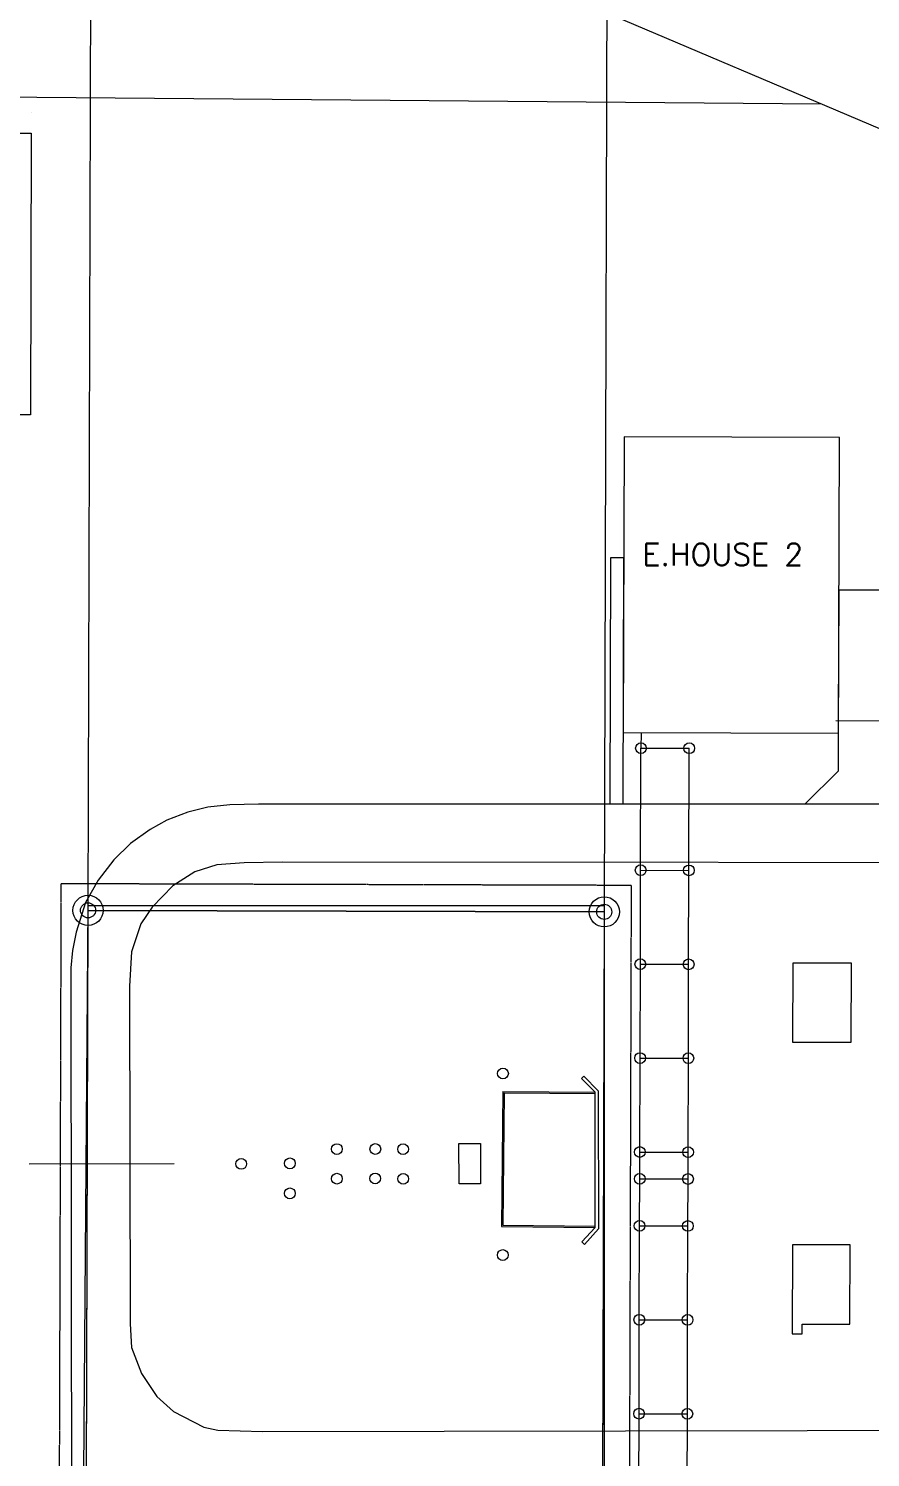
# Model space of a CAD drawing. Header units: feet. Extents: x 2383389 to 2386040, y 1992760 to 1995674.
# Drawn here: x 2384007 to 2384321, y 1994652 to 1995185 of the extents above; entities that cross this region are included whole.
import ezdxf
from ezdxf.lldxf.tags import DXFTag

# ---------------------------------------------------------------- set-up
doc = ezdxf.new("R2010")
doc.units = ezdxf.units.FT
doc.header["$MEASUREMENT"] = 0
doc.linetypes.add('DASHED2', pattern=[0.375, 0.25, -0.125])
doc.linetypes.add('PHANTOM2', pattern=[1.25, 0.625, -0.125, 0.125, -0.125, 0.125, -0.125])
doc.layers.get('0').update_dxf_attribs({"lineweight": 15})
for name, color, linetype, lineweight, true_color in [('C-BLDG', 7, 'Continuous', 0, 0x2093fe), ('C-FENC', 1, 'Fence', 0, 0xff0000), ('C-PRKG-CONC', 1, 'Continuous', 0, 0xff0000), ('C-SWLK', 1, 'Continuous', 0, 0xff0000), ('JM- Ehouse 5', 7, 'Continuous', 0, 0x269900), ('JM-ROAD', 5, 'Continuous', 0, 0x0000ff), ('V-ANNO-PATT-GRVL', 250, 'Continuous', 0, 0x333333), ('V-ESMT-DUKE TEMP', 7, 'DASHED8', 0, 0xadadad), ('V-ESMT-DUKE TRANS', 1, 'DASHED8', 0, 0xff0000), ('V-PRKG-ASPH', 2, 'DASHED4', 0, 0xffff00), ('V-PRKG-CONC', 1, 'DASHED4', 0, 0xff0000), ('V-PROP-LINE', 7, 'PHANTOM4', 0, 0x007299), ('V-PROP-MONU', 1, 'Continuous', 0, 0xff0000), ('V-PROP-SBCK', 1, 'DASHED2', 0, 0xff0000), ('V-STRM-PIPE', 100, 'UT-DRN-X', 0, 0x00ff3f)]:
    doc.layers.add(name, color=color, linetype=linetype, lineweight=lineweight, true_color=true_color)
doc.layers.add('C-BLDG-SLAB', color=140, linetype='Continuous', lineweight=0)
doc.layers.add('C-FIRE-PIPE-08IN', color=150, linetype='UT-FIRE8', lineweight=0)
doc.layers.add('CJ-TOPO-PIPE', color=11, linetype='PHANTOM2')
doc.layers.add('CJ-TOPO-PIPE-RACK', color=8, linetype='Continuous')
doc.styles.add('_sys_ls_Arial Narrow', font='ARIALN.TTF', dxfattribs={"height": 1})
doc.styles.add('Text', font='romans.shx', dxfattribs={"height": 0.1})
tags = doc.linetypes.add('DASHED4', pattern=[0.1875, 0.125, -0.0625]).pattern_tags.tags
tags[6:7] = [DXFTag(74, 4), DXFTag(75, 0), DXFTag(340, '0'), DXFTag(46, 0.03937), DXFTag(50, 0.0), DXFTag(44, 0.0), DXFTag(45, 0.0)]
tags[4:5] = [DXFTag(74, 4), DXFTag(75, 0), DXFTag(340, '0'), DXFTag(46, 0.03937), DXFTag(50, 0.0), DXFTag(44, 0.0), DXFTag(45, 0.0)]
tags = doc.linetypes.add('DASHED8', pattern=[0.09375, 0.0625, -0.03125]).pattern_tags.tags
tags[6:7] = [DXFTag(74, 4), DXFTag(75, 0), DXFTag(340, '0'), DXFTag(46, 0.03937), DXFTag(50, 0.0), DXFTag(44, 0.0), DXFTag(45, 0.0)]
tags[4:5] = [DXFTag(74, 4), DXFTag(75, 0), DXFTag(340, '0'), DXFTag(46, 0.03937), DXFTag(50, 0.0), DXFTag(44, 0.0), DXFTag(45, 0.0)]
tags = doc.linetypes.add('Fence', pattern=[393.7, 393.7]).pattern_tags.tags
tags[4:5] = [DXFTag(74, 4), DXFTag(75, 0), DXFTag(340, '0'), DXFTag(46, 0.03937), DXFTag(50, 0.0), DXFTag(44, 0.0), DXFTag(45, 0.0)]
tags = doc.linetypes.add('PHANTOM4', pattern=[0.625, 0.3125, -0.0625, 0.0625, -0.0625, 0.0625, -0.0625]).pattern_tags.tags
tags[14:15] = [DXFTag(74, 4), DXFTag(75, 0), DXFTag(340, '0'), DXFTag(46, 0.03937), DXFTag(50, 0.0), DXFTag(44, 0.0), DXFTag(45, 0.0)]
tags[12:13] = [DXFTag(74, 4), DXFTag(75, 0), DXFTag(340, '0'), DXFTag(46, 0.03937), DXFTag(50, 0.0), DXFTag(44, 0.0), DXFTag(45, 0.0)]
tags[10:11] = [DXFTag(74, 4), DXFTag(75, 0), DXFTag(340, '0'), DXFTag(46, 0.03937), DXFTag(50, 0.0), DXFTag(44, 0.0), DXFTag(45, 0.0)]
tags[8:9] = [DXFTag(74, 4), DXFTag(75, 0), DXFTag(340, '0'), DXFTag(46, 0.03937), DXFTag(50, 0.0), DXFTag(44, 0.0), DXFTag(45, 0.0)]
tags[6:7] = [DXFTag(74, 4), DXFTag(75, 0), DXFTag(340, '0'), DXFTag(46, 0.03937), DXFTag(50, 0.0), DXFTag(44, 0.0), DXFTag(45, 0.0)]
tags[4:5] = [DXFTag(74, 4), DXFTag(75, 0), DXFTag(340, '0'), DXFTag(46, 0.03937), DXFTag(50, 0.0), DXFTag(44, 0.0), DXFTag(45, 0.0)]
tags = doc.linetypes.add('UT-DRN-X', pattern='A,0.125,-0.0625,0.125,-0.0625,0.125,-0.0625,0.125,-0.0625,0.125,-0.0625,["D",_sys_ls_Arial Narrow,S=0.1,R=0,X=0,Y=-0.04],-0.15', length=1.0875).pattern_tags.tags
tags[31:32] = [DXFTag(74, 4), DXFTag(75, 0), DXFTag(340, '0'), DXFTag(46, 0.03937), DXFTag(50, 0.0), DXFTag(44, 0.0), DXFTag(45, 0.0)]
tags[20:21] = [DXFTag(74, 4), DXFTag(75, 0), DXFTag(340, '0'), DXFTag(46, 0.03937), DXFTag(50, 0.0), DXFTag(44, 0.0), DXFTag(45, 0.0)]
tags[18:19] = [DXFTag(74, 4), DXFTag(75, 0), DXFTag(340, '0'), DXFTag(46, 0.03937), DXFTag(50, 0.0), DXFTag(44, 0.0), DXFTag(45, 0.0)]
tags[16:17] = [DXFTag(74, 4), DXFTag(75, 0), DXFTag(340, '0'), DXFTag(46, 0.03937), DXFTag(50, 0.0), DXFTag(44, 0.0), DXFTag(45, 0.0)]
tags[14:15] = [DXFTag(74, 4), DXFTag(75, 0), DXFTag(340, '0'), DXFTag(46, 0.03937), DXFTag(50, 0.0), DXFTag(44, 0.0), DXFTag(45, 0.0)]
tags[12:13] = [DXFTag(74, 4), DXFTag(75, 0), DXFTag(340, '0'), DXFTag(46, 0.03937), DXFTag(50, 0.0), DXFTag(44, 0.0), DXFTag(45, 0.0)]
tags[10:11] = [DXFTag(74, 4), DXFTag(75, 0), DXFTag(340, '0'), DXFTag(46, 0.03937), DXFTag(50, 0.0), DXFTag(44, 0.0), DXFTag(45, 0.0)]
tags[8:9] = [DXFTag(74, 4), DXFTag(75, 0), DXFTag(340, '0'), DXFTag(46, 0.03937), DXFTag(50, 0.0), DXFTag(44, 0.0), DXFTag(45, 0.0)]
tags[6:7] = [DXFTag(74, 4), DXFTag(75, 0), DXFTag(340, '0'), DXFTag(46, 0.03937), DXFTag(50, 0.0), DXFTag(44, 0.0), DXFTag(45, 0.0)]
tags[4:5] = [DXFTag(74, 4), DXFTag(75, 0), DXFTag(340, '0'), DXFTag(46, 0.03937), DXFTag(50, 0.0), DXFTag(44, 0.0), DXFTag(45, 0.0)]
tags = doc.linetypes.add('UT-FIRE8', pattern='A,1.25,-0.05,["8\'\'F",_sys_ls_Arial Narrow,S=0.1,R=0,X=-0.025,Y=-0.04],-0.2', length=1.5).pattern_tags.tags
tags[15:16] = [DXFTag(74, 4), DXFTag(75, 0), DXFTag(340, '0'), DXFTag(46, 0.03937), DXFTag(50, 0.0), DXFTag(44, 0.0), DXFTag(45, 0.0)]
tags[4:5] = [DXFTag(74, 4), DXFTag(75, 0), DXFTag(340, '0'), DXFTag(46, 0.03937), DXFTag(50, 0.0), DXFTag(44, 0.0), DXFTag(45, 0.0)]

msp = doc.modelspace()

# ---------------------------------------------------------------- linework, layer by layer
at = {"color": 7}
for p, q in [((2384235.64962, 1994870.92763, 4.5), (2384235.78234, 1994916.42744, 4.5)), ((2384235.78234, 1994916.42744, 4.5), (2384253.78226, 1994916.37494, 4.5)), ((2384253.64954, 1994870.87513, 4.5), (2384253.78226, 1994916.37494, 4.5)), ((2384235.54753, 1994835.92778, 4.5), (2384235.64962, 1994870.92763, 4.5)), ((2384235.64962, 1994870.92763, 4.5), (2384253.64954, 1994870.87513, 4.5)), ((2384253.54745, 1994835.87528, 4.5), (2384253.64954, 1994870.87513, 4.5)), ((2384235.44544, 1994800.92793, 4.5), (2384235.54753, 1994835.92778, 4.5)), ((2384235.54753, 1994835.92778, 4.5), (2384253.54745, 1994835.87528, 4.5)), ((2384253.44536, 1994800.87543, 4.5), (2384253.54745, 1994835.87528, 4.5)), ((2384235.34335, 1994765.92808, 4.5), (2384235.44544, 1994800.92793, 4.5)), ((2384235.44544, 1994800.92793, 4.5), (2384253.44536, 1994800.87543, 4.5)), ((2384253.34327, 1994765.87558, 4.5), (2384253.44536, 1994800.87543, 4.5)), ((2384235.31418, 1994755.92812, 4.5), (2384235.34335, 1994765.92808, 4.5)), ((2384235.34335, 1994765.92808, 4.5), (2384253.34327, 1994765.87558, 4.5)), ((2384253.3141, 1994755.87562, 4.5), (2384253.34327, 1994765.87558, 4.5)), ((2384235.26314, 1994738.4282, 4.5), (2384235.31418, 1994755.92812, 4.5)), ((2384235.31418, 1994755.92812, 4.5), (2384253.3141, 1994755.87562, 4.5)), ((2384253.26306, 1994738.37569, 4.5), (2384253.3141, 1994755.87562, 4.5)), ((2384235.16105, 1994703.42835, 4.5), (2384235.26314, 1994738.4282, 4.5)), ((2384235.26314, 1994738.4282, 4.5), (2384253.26306, 1994738.37569, 4.5)), ((2384253.16097, 1994703.37584, 4.5), (2384253.26306, 1994738.37569, 4.5)), ((2384235.05896, 1994668.42849, 4.5), (2384235.16105, 1994703.42835, 4.5)), ((2384235.16105, 1994703.42835, 4.5), (2384253.16097, 1994703.37584, 4.5)), ((2384253.05888, 1994668.37599, 4.5), (2384253.16097, 1994703.37584, 4.5)), ((2384234.95687, 1994633.42864, 4.5), (2384235.05896, 1994668.42849, 4.5)), ((2384235.05896, 1994668.42849, 4.5), (2384253.05888, 1994668.37599, 4.5)), ((2384252.95679, 1994633.37614, 4.5), (2384253.05888, 1994668.37599, 4.5))]:
    msp.add_line(p, q, dxfattribs=at)
for centre in [(2384235.78234, 1994916.42744, 4.5), (2384253.78226, 1994916.37494, 4.5), (2384235.64962, 1994870.92763, 4.5), (2384253.64954, 1994870.87513, 4.5), (2384235.54753, 1994835.92778, 4.5), (2384253.54745, 1994835.87528, 4.5), (2384235.44544, 1994800.92793, 4.5), (2384253.44536, 1994800.87543, 4.5), (2384235.34335, 1994765.92808, 4.5), (2384253.34327, 1994765.87558, 4.5), (2384235.31418, 1994755.92812, 4.5), (2384253.3141, 1994755.87562, 4.5), (2384235.26314, 1994738.4282, 4.5), (2384253.26306, 1994738.37569, 4.5), (2384235.16105, 1994703.42835, 4.5), (2384253.16097, 1994703.37584, 4.5), (2384235.05896, 1994668.42849, 4.5), (2384253.05888, 1994668.37599, 4.5)]:
    msp.add_circle(centre, 2, dxfattribs=at)
at = {"layer": 'C-BLDG'}
for p, q in [((2384229.52072, 1995032.4462, 289.5), (2384229.19914, 1994922.19667, 289.5)), ((2384309.77038, 1995032.21212, 289.5), (2384229.52072, 1995032.4462, 289.5)), ((2384309.44898, 1994922.02509, 289.5), (2384309.77038, 1995032.21212, 289.5)), ((2384309.77038, 1995032.21212, 289.5), (2384309.77038, 1995032.21212, 289.5)), ((2384229.19914, 1994922.19667, 289.5), (2384309.44898, 1994922.02509, 289.5)), ((2384309.43075, 1994915.77511, 289.5), (2384309.43561, 1994915.7751, 289.5))]:
    msp.add_line(p, q, dxfattribs=at)
at = {"layer": 'C-BLDG-SLAB', "flags": 128}
msp.add_lwpolyline([(2384292.2629, 1994731.34368), (2384292.16616, 1994698.17716), (2384295.83281, 1994698.16646), (2384295.8435, 1994701.83311), (2384313.67676, 1994701.78109), (2384313.76281, 1994731.28097)], close=True, dxfattribs=at)
at = {"layer": 'C-FENC'}
msp.add_lwpolyline([(2384022.20055, 1993883.87121), (2384029.65928, 1994857.72508), (2384222.09225, 1994857.72656), (2384222.09225, 1993876.28395)], dxfattribs=at)
at = {"layer": 'C-FIRE-PIPE-08IN', "flags": 128}
msp.add_lwpolyline([(2384503.55902, 1994826.64698), (2384486.57859, 1994826.64698), (2384486.73599, 1994880.60847), (2384441.39689, 1994926.21284), (2384308.3814, 1994926.60083)], dxfattribs=at)
at = {"layer": 'C-PRKG-CONC'}
msp.add_line((2384309.40796, 1994907.96265, 289.22869), (2384296.903, 1994895.52819, 288.93087), dxfattribs=at)
for points, elevation in [([(2384309.40796, 1994907.96265), (2384309.44859, 1994921.8927), (2384309.60449, 1994975.34049)], 289.23135), ([(2384339.40783, 1994907.87514), (2384339.60436, 1994975.25299), (2384309.60449, 1994975.34049)], 288.99016)]:
    msp.add_lwpolyline(points, dxfattribs=dict(at, elevation=elevation))
at = {"layer": 'C-SWLK', "flags": 128}
msp.add_lwpolyline([(2384229.12132, 1994895.5188), (2384229.38928, 1994987.38389), (2384224.3893, 1994987.39847), (2384224.1213, 1994895.5181)], dxfattribs=at)
at = {"layer": 'CJ-TOPO-PIPE', "color": 6, "linetype": 'Continuous', "lineweight": 5}
for p, q in [((2384412.188, 1995110.068), (2384190.0262, 1995204.41146)), ((2384303.18953, 1995156.3554, 285), (2383858.87423, 1995160.23288, 285))]:
    msp.add_line(p, q, dxfattribs=at)
at = {"layer": 'CJ-TOPO-PIPE-RACK', "lineweight": 5}
for p, q in [((2384229.19914, 1994922.19667, 289.5), (2384235.79911, 1994922.17741, 4.5)), ((2384235.79911, 1994922.17741, 4.5), (2384235.78234, 1994916.42744, 4.5))]:
    msp.add_line(p, q, dxfattribs=at)
msp.add_lwpolyline([(2384292.48442, 1994836.42876), (2384314.15432, 1994836.36556), (2384314.06778, 1994806.69568), (2384292.39787, 1994806.75889)], close=True, dxfattribs=at)
at = {"layer": 'JM- Ehouse 5'}
for p, q in [((2384008.52074, 1995153.09803, 285), (2384008.52074, 1995153.09803, 285)), ((2383933.49919, 1995145.81683, 285), (2384008.49887, 1995145.59806, 285)), ((2384008.49887, 1995145.59806, 285), (2384008.1926, 1995040.59851, 285)), ((2384008.1926, 1995040.59851, 285), (2383933.19292, 1995040.81727, 285))]:
    msp.add_line(p, q, dxfattribs=at)
at = {"layer": 'JM-ROAD'}
for points in [[(2384355.28097, 1994895.53626), (2384093.1532, 1994895.5), (2384082.4982, 1994895.2414), (2384074.3511, 1994894.3743), (2384066.849, 1994892.5888), (2384059.0515, 1994889.6224), (2384052.8348, 1994886.1236), (2384045.4284, 1994880.8297), (2384039.3105, 1994874.8132), (2384033.3788, 1994867.2261), (2384028.6772, 1994858.8429), (2384025.186, 1994847.8947), (2384023.8149, 1994841.0659), (2384023.2373, 1994834.5151), (2384023.2677, 1994826.8025), (2384024.2005, 1994025.1494)], [(2384448.7416, 1994871.6912), (2384441.8327, 1994873.2102), (2384433.7897, 1994873.5666), (2384427.0753, 1994873.6894), (2384102.108, 1994873.9756), (2384087.9035, 1994873.6562), (2384077.6359, 1994872.8841), (2384069.4696, 1994870.3018), (2384061.3034, 1994865.0839), (2384053.6163, 1994857.1482), (2384049.3337, 1994850.9718), (2384045.8058, 1994840.4978), (2384045.061, 1994827.7686), (2384045.2988, 1994701.8734), (2384045.8042, 1994693.0881), (2384049.5682, 1994683.3711), (2384055.2706, 1994674.8105), (2384061.4617, 1994669.2664), (2384072.7734, 1994663.4399), (2384078.0802, 1994662.2752), (2384094.6817, 1994661.8143), (2384433.00583, 1994662.37124)]]:
    msp.add_lwpolyline(points, dxfattribs=at)
at = {"layer": 'V-ANNO-PATT-GRVL'}
msp.add_line((2384222.09225, 1994873.86999), (2384222.09225, 1994662.02403), dxfattribs=at)
at = {"layer": 'V-ESMT-DUKE TEMP', "flags": 128}
msp.add_lwpolyline([(2384027.0624, 1993967.42719), (2384029.65418, 1994855.9781), (2384222.08551, 1994855.4168), (2384219.49373, 1993966.8659), (2384027.0624, 1993967.42719)], dxfattribs=at)
at = {"layer": 'V-ESMT-DUKE TRANS', "flags": 128}
msp.add_lwpolyline([(2384029.65418, 1994855.9781), (2384031.03347, 1995328.84772), (2384223.47417, 1995331.4973), (2384222.08551, 1994855.4168)], close=True, dxfattribs=at)
at = {"layer": 'V-PRKG-ASPH'}
for points in [[(2384355.28097, 1994895.53626), (2384093.1532, 1994895.5), (2384082.4982, 1994895.2414), (2384074.3511, 1994894.3743), (2384066.849, 1994892.5888), (2384059.0515, 1994889.6224), (2384052.8348, 1994886.1236), (2384045.4284, 1994880.8297), (2384039.3105, 1994874.8132), (2384033.3788, 1994867.2261), (2384028.6772, 1994858.8429), (2384025.186, 1994847.8947), (2384023.8149, 1994841.0659), (2384023.2373, 1994834.5151), (2384023.2677, 1994826.8025), (2384024.2005, 1994025.1494)], [(2384448.7416, 1994871.6912), (2384441.8327, 1994873.2102), (2384433.7897, 1994873.5666), (2384427.0753, 1994873.6894), (2384102.108, 1994873.9756), (2384087.9035, 1994873.6562), (2384077.6359, 1994872.8841), (2384069.4696, 1994870.3018), (2384061.3034, 1994865.0839), (2384053.6163, 1994857.1482), (2384049.3337, 1994850.9718), (2384045.8058, 1994840.4978), (2384045.061, 1994827.7686), (2384045.2988, 1994701.8734), (2384045.8042, 1994693.0881), (2384049.5682, 1994683.3711), (2384055.2706, 1994674.8105), (2384061.4617, 1994669.2664), (2384072.7734, 1994663.4399), (2384078.0802, 1994662.2752), (2384094.6817, 1994661.8143), (2384433.00583, 1994662.37124)]]:
    msp.add_lwpolyline(points, dxfattribs=at)
at = {"layer": 'V-PRKG-CONC', "flags": 128}
for points in [[(2384214.5351, 1994794.13732), (2384219.84938, 1994788.70516), (2384219.93373, 1994737.34449), (2384214.68565, 1994731.5164), (2384213.69688, 1994732.45396), (2384218.71229, 1994737.77043), (2384218.74713, 1994788.2894), (2384213.6657, 1994793.29038), (2384214.5351, 1994794.13732)], [(2384184.31787, 1994788.49669), (2384183.78116, 1994738.12313), (2384218.71229, 1994737.77043)], [(2384184.81254, 1994787.9937), (2384184.28646, 1994738.61805), (2384218.71734, 1994738.2704)], [(2384184.31787, 1994788.49669), (2384218.74713, 1994788.2894)], [(2384184.81254, 1994787.9937), (2384218.74412, 1994787.78941)], [(2384175.99466, 1994769.04938), (2384175.99466, 1994754.11978), (2384168.01328, 1994754.11978), (2384167.92621, 1994769.07868), (2384175.99466, 1994769.04938)]]:
    msp.add_lwpolyline(points, dxfattribs=at)
at = {"layer": 'V-PRKG-CONC'}
for centre in [(2384184.3278, 1994795.18618), (2384122.41666, 1994767.02039), (2384136.746, 1994767.04924), (2384147.09219, 1994766.99198), (2384086.75295, 1994761.51445), (2384104.91451, 1994761.68756), (2384122.41666, 1994755.99297), (2384136.68911, 1994756.07864), (2384147.14908, 1994755.93526), (2384104.88548, 1994750.51987), (2384184.27092, 1994727.53022)]:
    msp.add_circle(centre, 2.01135, dxfattribs=at)
at = {"layer": 'V-PROP-LINE', "flags": 128}
msp.add_lwpolyline([(2383578.80381, 1993879.69001), (2384026.80267, 1993878.38326), (2384029.65418, 1994855.9781), (2384222.08551, 1994855.4168), (2384219.23401, 1993877.82197), (2384138.80219, 1993878.05657), (2384136.84846, 1993208.248), (2383583.8752, 1993209.86095)], dxfattribs=at)
at = {"layer": 'V-PROP-MONU'}
for centre, radius in [((2384029.65418, 1994855.9781), 5.625), ((2384222.08551, 1994855.4168), 5.625), ((2384029.65418, 1994855.9781), 2.8125), ((2384222.08551, 1994855.4168), 2.8125)]:
    msp.add_circle(centre, radius, dxfattribs=at)
at = {"layer": 'V-PROP-SBCK', "flags": 128}
msp.add_lwpolyline([(2384229.19021, 1993862.79286), (2384153.75838, 1993863.01289), (2384151.80464, 1993193.20431), (2383591.82743, 1993194.83769), (2383590.66011, 1992790.35409), (2385519.86823, 1992818.08534), (2385523.42021, 1995299.39059), (2383597.82454, 1995272.87844), (2383593.83261, 1993889.64622), (2384016.83188, 1993888.41239), (2384019.68339, 1994866.00722), (2384232.11464, 1994865.38759)], close=True, dxfattribs=at)
at = {"layer": 'V-STRM-PIPE'}
msp.add_line((2384061.708, 1994761.492), (2384007.735, 1994761.447), dxfattribs=at)

# ---------------------------------------------------------------- texts
at = {"lineweight": 5, "insert": (2384236.34015, 1994992.67961), "char_height": 8.219877, "attachment_point": 1, "style": 'Text'}
msp.add_mtext_dynamic_manual_height_columns('E.HOUSE 2', width=68.7384616, gutter_width=41.09938, heights=[0], dxfattribs=at)

doc.saveas('drawing.dxf')
